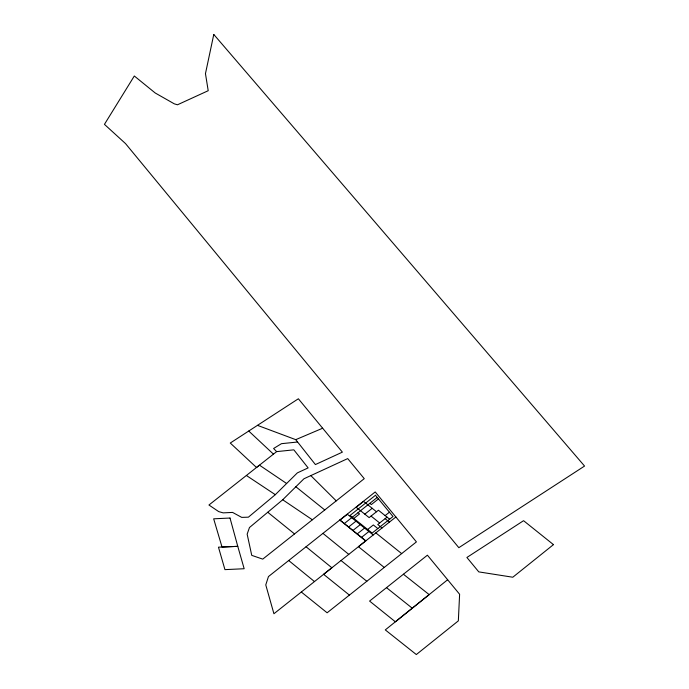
<?xml version="1.0" encoding="UTF-8"?>
<svg xmlns="http://www.w3.org/2000/svg" width="689" height="689" viewBox="0 0 689 689"><rect width="100%" height="100%" fill="white"/><g stroke="black" fill="none" stroke-linecap="round" stroke-linejoin="round"><path stroke-width="1.03" d="M286.624 483.497L259.46 465.161L208.939 505.011L218.714 511.608L223.167 512.874L232.581 512.418L241.718 517.387L248.402 517.172L275.307 494.676L297.372 472.869L308.138 467.909L293.841 449.839L276.642 451.622L256.506 467.495L230.272 443.036L298.371 398.776L342.381 452.139L315.407 464.567L295.753 439.66L257.488 425.354M282.705 499.766L303.961 478.76L347.712 458.598L364.257 478.657L262.742 559.124L251.743 555.36L247.153 534.147L249.47 527.533L282.705 499.766L312.375 519.782M403.418 574.238L427.404 555.188L459.615 594.262L458.34 620.867L416.328 654.55L385.289 629.901L429.161 594.616L403.418 574.238L369.588 601.066L395.365 621.797L447.643 579.742M395.882 516.991L273.921 613.744L265.773 584.901L268.46 576.564L375.221 491.937L416.423 541.899L327.12 612.788L301.3 592.006M344.285 523.562L351.657 517.715M352.312 517.215L377.253 497.441M353.845 518.438L359.546 513.916L358.022 512.685M378.468 498.922L371.354 504.563L369.821 503.332M348.591 527.016L355.963 521.168M364.817 514.149L372.189 508.31M352.897 530.47L360.278 524.622M357.212 533.915L364.584 528.075M367.633 529.488L373.335 524.966L377.83 528.558M385.134 515.605L389.431 512.203M361.518 537.368L368.891 531.52M387.046 517.138L377.744 524.51L382.05 527.963M295.753 439.66L322.659 428.222M297.562 442.011L281.457 443.682L273.593 448.496L276.642 451.622M246.386 475.488L275.307 494.676M386.495 587.639L412.272 608.215M389.629 519.205L378.425 510.23L369.123 517.603L356.196 507.25L363.577 501.403L376.504 511.763M385.117 518.662L389.423 522.116M371.052 516.078L379.673 522.985M373.205 534.974L347.351 514.261L339.978 520.109L365.825 540.822M375.832 532.89L401.67 553.611M295.857 486.753L324.76 509.963M384.247 567.443L358.435 546.696L365.661 540.96L339.823 519.988M341.021 560.51L366.824 581.275M349.401 595.089L323.597 574.316L331.865 567.77L306.062 546.756M267.754 512.254L294.53 533.923M322.943 533.372L348.763 554.369M288.7 560.519L314.477 581.559M248.746 431.038L273.447 454.137M310.808 475.599L336.232 500.869M213.779 34.45L205.46 73.645L208.207 90.707L177.469 104.788L174.3 103.841L155.223 92.998L134.312 75.997L104.444 124.356L125.527 143.596L458.831 547.686L584.556 466.065L213.779 34.45M553.465 544.629L512.797 577.227L478.786 571.887L466.901 557.47L523.571 520.686L553.465 544.629M375.471 495.288L350.072 515.415L372.12 533.079L392.997 516.535L375.471 495.288M230.014 518.033L213.668 518.817L222.022 547.032L237.774 546.343L244.164 568.735L224.941 569.631L218.465 547.178L237.774 546.343L230.014 518.033"/></g></svg>
